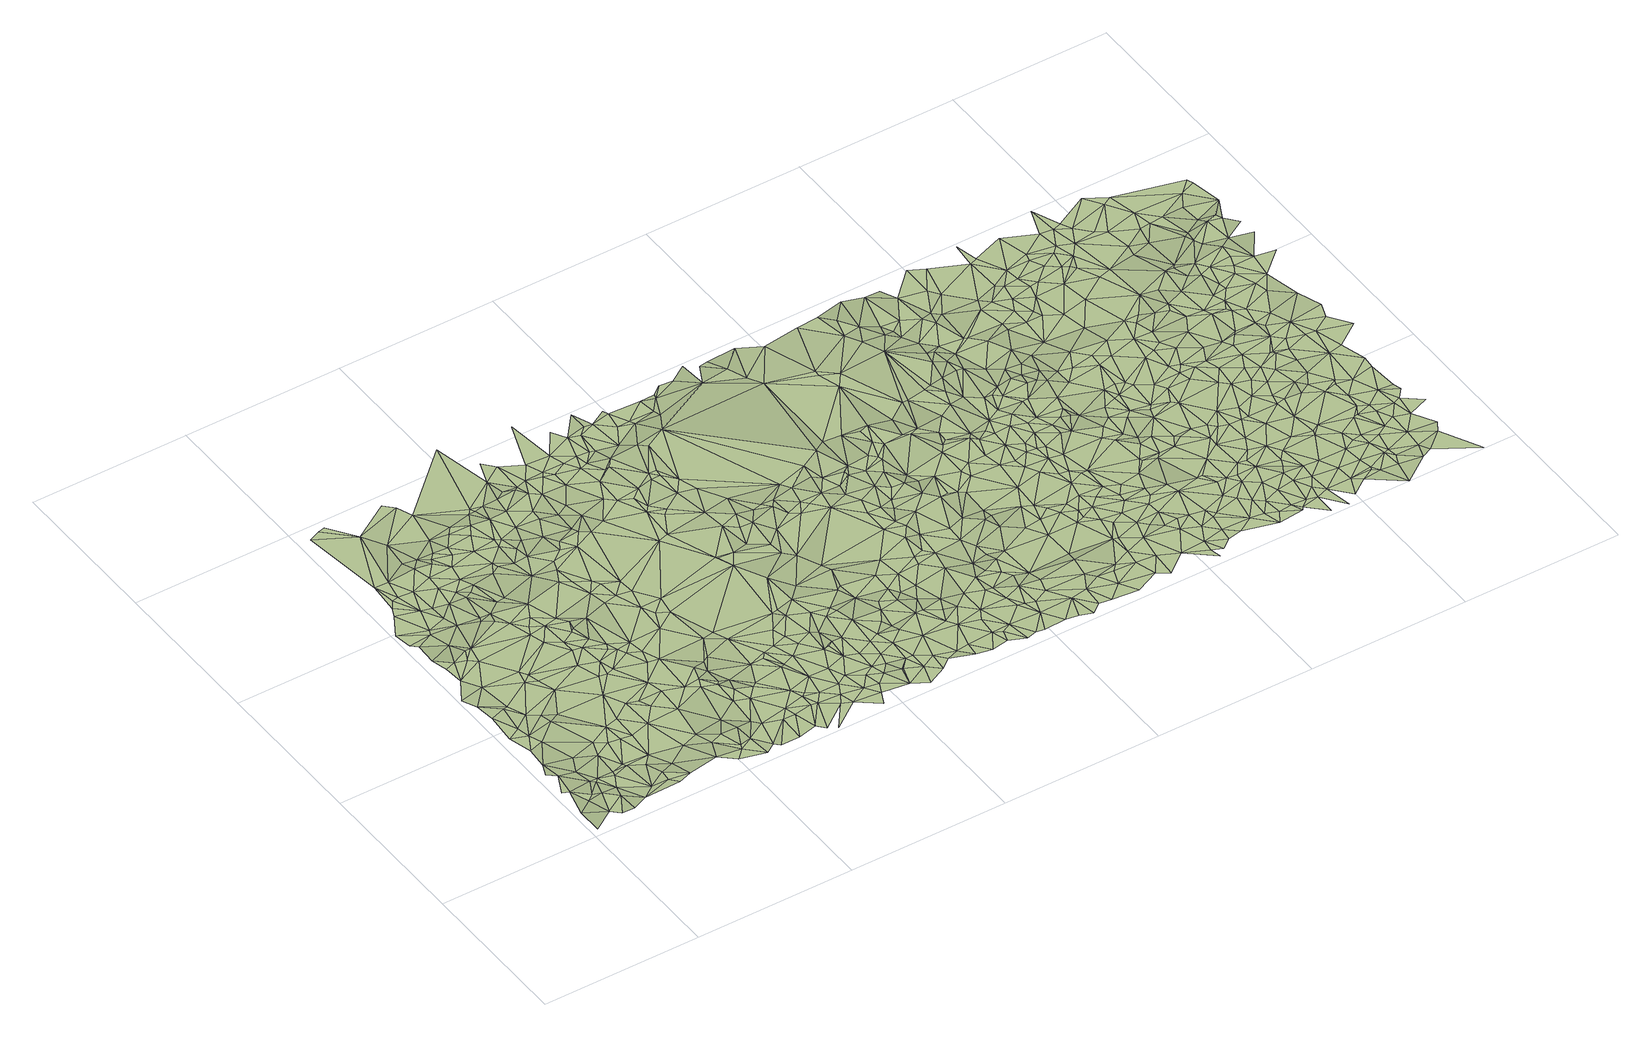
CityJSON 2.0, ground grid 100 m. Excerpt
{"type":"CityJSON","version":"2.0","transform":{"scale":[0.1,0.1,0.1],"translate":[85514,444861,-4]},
"CityObjects":{
"terrain1":{"type":"TINRelief","geometry":[{"type":"CompositeSurface","lod":"2","boundaries":[[[0,1,2]],[[3,2,4]],[[1,4,2]],[[5,6,3]],[[7,3,4]],[[1,8,4]],[[7,4,8]],[[5,9,10]],[[7,11,3]],[[5,3,11]],[[1,12,13]],[[1,13,8]],[[5,14,9]],[[7,8,15]],[[12,16,13]],[[7,15,11]],[[5,11,14]],[[17,9,18]],[[19,8,13]],[[15,8,19]],[[9,14,20]],[[14,11,21]],[[11,15,21]],[[22,23,17]],[[24,13,16]],[[21,15,19]],[[18,9,20]],[[23,25,26]],[[19,13,24]],[[22,17,18]],[[22,25,23]],[[27,21,19]],[[28,14,21]],[[28,20,14]],[[29,26,30]],[[25,30,26]],[[31,21,27]],[[19,24,32]],[[22,33,25]],[[27,19,32]],[[34,35,29]],[[28,21,31]],[[22,18,36]],[[29,30,37]],[[25,33,30]],[[38,18,20]],[[39,35,34]],[[34,29,37]],[[31,27,40]],[[22,41,33]],[[30,33,37]],[[40,27,32]],[[28,38,20]],[[28,31,42]],[[43,32,24]],[[22,36,41]],[[42,31,40]],[[38,36,18]],[[39,44,45]],[[43,24,46]],[[44,47,45]],[[48,40,32]],[[49,28,42]],[[49,38,28]],[[43,50,32]],[[39,34,51]],[[52,37,33]],[[48,32,50]],[[52,34,37]],[[53,41,36]],[[54,42,40]],[[39,55,44]],[[56,57,58]],[[59,47,60]],[[59,56,58]],[[44,60,47]],[[61,49,42]],[[54,40,48]],[[62,36,38]],[[63,33,41]],[[39,51,55]],[[61,42,54]],[[62,38,49]],[[53,36,62]],[[43,64,50]],[[43,46,64]],[[48,50,65]],[[66,67,57]],[[44,55,68]],[[53,63,41]],[[56,66,57]],[[59,60,56]],[[69,51,34]],[[52,33,63]],[[44,68,60]],[[54,48,65]],[[61,62,49]],[[69,34,52]],[[50,64,65]],[[55,51,70]],[[55,70,68]],[[61,54,71]],[[61,71,62]],[[60,68,70]],[[66,72,67]],[[73,67,72]],[[53,62,74]],[[75,69,52]],[[76,56,60]],[[54,65,77]],[[78,62,71]],[[76,66,56]],[[79,52,63]],[[75,52,79]],[[80,73,81]],[[81,73,72]],[[76,60,70]],[[71,54,82]],[[53,74,63]],[[64,83,65]],[[66,84,72]],[[80,81,85]],[[81,72,85]],[[76,84,66]],[[78,74,62]],[[54,77,82]],[[78,71,82]],[[86,70,51]],[[77,65,83]],[[80,85,87]],[[86,51,69]],[[84,88,72]],[[85,72,89]],[[79,63,90]],[[75,79,90]],[[91,76,70]],[[88,89,72]],[[92,69,75]],[[87,85,89]],[[78,82,93]],[[78,93,74]],[[76,94,84]],[[94,88,84]],[[63,74,95]],[[96,91,70]],[[82,77,97]],[[77,83,98]],[[99,80,87]],[[100,80,99]],[[88,101,89]],[[96,70,102]],[[103,94,76]],[[90,63,95]],[[91,103,76]],[[93,82,104]],[[86,102,70]],[[94,101,88]],[[77,98,97]],[[105,87,89]],[[92,86,69]],[[75,90,106]],[[92,75,106]],[[107,83,108]],[[109,93,104]],[[98,83,107]],[[110,100,99]],[[82,97,111]],[[112,89,101]],[[104,82,111]],[[74,113,95]],[[74,93,114]],[[91,115,103]],[[105,116,87]],[[103,117,94]],[[96,115,91]],[[105,89,112]],[[94,118,101]],[[119,97,98]],[[117,118,94]],[[120,87,116]],[[110,99,121]],[[109,114,93]],[[115,117,103]],[[96,102,115]],[[120,99,87]],[[98,107,122]],[[74,114,113]],[[119,98,122]],[[123,107,108]],[[109,104,124]],[[125,90,95]],[[86,126,102]],[[125,95,113]],[[127,101,118]],[[127,112,101]],[[128,118,117]],[[104,111,124]],[[129,97,119]],[[92,130,86]],[[129,111,97]],[[92,106,131]],[[132,106,90]],[[105,133,116]],[[115,134,117]],[[107,135,122]],[[136,105,112]],[[132,90,125]],[[109,124,114]],[[86,130,126]],[[125,113,137]],[[102,126,138]],[[92,131,130]],[[139,119,122]],[[123,135,107]],[[114,137,113]],[[134,128,117]],[[128,140,118]],[[102,141,115]],[[120,116,133]],[[136,133,105]],[[131,106,132]],[[127,118,140]],[[139,122,135]],[[130,138,126]],[[142,112,127]],[[136,112,142]],[[129,119,139]],[[134,140,128]],[[115,141,134]],[[102,138,141]],[[143,135,123]],[[144,133,136]],[[145,124,111]],[[146,130,131]],[[132,125,147]],[[131,132,148]],[[125,137,149]],[[134,150,140]],[[145,114,124]],[[144,136,142]],[[151,137,114]],[[144,152,133]],[[146,131,148]],[[153,138,130]],[[154,111,129]],[[155,120,133]],[[156,139,135]],[[134,141,150]],[[125,149,147]],[[156,129,139]],[[120,157,99]],[[132,147,158]],[[159,135,143]],[[132,158,148]],[[127,140,160]],[[153,141,138]],[[149,137,161]],[[146,162,130]],[[145,111,154]],[[151,161,137]],[[155,133,152]],[[144,142,163]],[[153,130,162]],[[150,160,140]],[[146,148,164]],[[144,163,152]],[[156,135,159]],[[146,164,162]],[[142,127,165]],[[158,147,149]],[[145,166,114]],[[166,151,114]],[[167,129,156]],[[168,143,169]],[[167,154,129]],[[163,170,152]],[[164,148,171]],[[127,160,165]],[[171,148,158]],[[155,152,170]],[[172,99,157]],[[155,173,120]],[[174,158,149]],[[159,143,168]],[[174,149,161]],[[163,142,175]],[[164,171,162]],[[151,176,161]],[[153,162,171]],[[141,177,150]],[[178,145,154]],[[179,168,169]],[[174,161,176]],[[120,173,157]],[[166,176,151]],[[142,165,175]],[[150,177,160]],[[174,171,158]],[[180,156,159]],[[153,181,141]],[[163,175,170]],[[182,166,145]],[[180,167,156]],[[182,145,178]],[[155,170,183]],[[167,184,154]],[[178,154,184]],[[165,160,185]],[[167,186,184]],[[187,153,171]],[[188,159,168]],[[177,185,160]],[[178,184,189]],[[180,186,167]],[[180,159,188]],[[155,183,190]],[[141,181,177]],[[170,175,191]],[[155,190,173]],[[179,192,168]],[[170,191,183]],[[178,189,193]],[[182,178,193]],[[165,185,194]],[[195,176,166]],[[195,174,176]],[[196,171,174]],[[179,197,192]],[[182,198,166]],[[175,165,199]],[[200,189,184]],[[187,181,153]],[[200,184,186]],[[177,194,185]],[[188,168,192]],[[193,189,200]],[[201,186,180]],[[165,194,199]],[[182,193,198]],[[201,200,186]],[[175,202,191]],[[190,183,203]],[[196,187,171]],[[175,199,202]],[[191,203,183]],[[177,204,194]],[[205,196,174]],[[206,198,193]],[[207,166,198]],[[180,188,208]],[[173,190,209]],[[210,200,201]],[[192,197,211]],[[212,177,181]],[[205,174,195]],[[188,192,211]],[[201,180,208]],[[199,194,213]],[[195,166,207]],[[193,200,214]],[[191,202,203]],[[213,194,204]],[[215,181,187]],[[216,217,197]],[[215,212,181]],[[202,199,218]],[[219,204,177]],[[206,193,214]],[[190,203,209]],[[218,199,213]],[[212,219,177]],[[210,201,208]],[[210,214,200]],[[188,211,220]],[[221,187,196]],[[197,217,211]],[[206,207,198]],[[188,220,208]],[[222,215,187]],[[173,209,223]],[[222,212,215]],[[202,224,203]],[[225,213,204]],[[205,221,196]],[[202,218,224]],[[225,218,213]],[[221,226,187]],[[226,222,187]],[[205,195,227]],[[216,228,217]],[[220,211,217]],[[209,203,224]],[[208,220,229]],[[219,230,204]],[[210,208,231]],[[232,227,195]],[[232,195,207]],[[233,218,225]],[[206,214,234]],[[206,234,207]],[[210,231,214]],[[233,224,218]],[[235,225,204]],[[205,236,221]],[[220,217,237]],[[209,224,238]],[[223,209,238]],[[220,237,229]],[[221,239,226]],[[226,239,222]],[[240,219,212]],[[222,240,212]],[[241,242,228]],[[243,173,223]],[[235,204,230]],[[244,205,227]],[[208,229,245]],[[221,236,239]],[[246,238,224]],[[246,223,238]],[[232,207,247]],[[244,236,205]],[[233,225,235]],[[247,207,234]],[[237,217,248]],[[244,227,232]],[[217,228,248]],[[214,231,249]],[[229,237,245]],[[231,208,245]],[[233,250,224]],[[240,230,219]],[[251,214,249]],[[251,234,214]],[[239,240,222]],[[246,224,250]],[[231,252,249]],[[242,248,228]],[[253,235,230]],[[251,249,252]],[[231,245,252]],[[240,253,230]],[[246,254,223]],[[255,233,235]],[[256,237,248]],[[245,237,256]],[[257,246,250]],[[258,250,233]],[[251,259,234]],[[252,245,260]],[[251,252,260]],[[255,258,233]],[[261,248,242]],[[262,235,253]],[[257,254,246]],[[251,260,259]],[[239,263,240]],[[240,264,253]],[[256,248,261]],[[265,245,256]],[[255,235,262]],[[247,234,266]],[[254,243,223]],[[260,245,265]],[[234,259,267]],[[268,257,250]],[[269,270,242]],[[236,271,239]],[[262,253,264]],[[270,261,242]],[[244,271,236]],[[272,250,258]],[[273,254,257]],[[274,256,261]],[[274,265,256]],[[259,260,275]],[[232,247,276]],[[240,263,264]],[[255,277,258]],[[268,273,257]],[[244,232,276]],[[255,262,277]],[[268,250,272]],[[234,267,266]],[[278,260,265]],[[267,259,279]],[[279,259,275]],[[280,254,273]],[[274,261,281]],[[270,282,261]],[[271,263,239]],[[278,275,260]],[[280,273,268]],[[277,283,258]],[[284,265,274]],[[285,262,264]],[[272,258,283]],[[281,261,282]],[[285,277,262]],[[285,264,263]],[[280,268,272]],[[280,286,254]],[[278,265,284]],[[286,287,254]],[[274,281,288]],[[289,279,275]],[[280,272,290]],[[270,291,282]],[[292,283,277]],[[293,267,279]],[[284,274,288]],[[276,247,266]],[[292,277,285]],[[289,275,278]],[[281,282,294]],[[290,272,283]],[[285,263,295]],[[280,290,286]],[[278,284,296]],[[293,266,267]],[[293,279,289]],[[244,297,271]],[[281,294,288]],[[282,291,294]],[[278,296,298]],[[271,295,263]],[[296,284,298]],[[289,278,299]],[[300,290,283]],[[299,278,298]],[[284,288,301]],[[292,302,283]],[[244,276,297]],[[303,286,290]],[[293,304,266]],[[305,288,294]],[[298,284,306]],[[292,285,307]],[[284,301,306]],[[291,308,294]],[[307,285,295]],[[300,283,302]],[[299,298,306]],[[309,290,300]],[[310,301,288]],[[305,294,308]],[[309,303,290]],[[293,289,311]],[[289,299,311]],[[310,288,305]],[[291,312,308]],[[292,307,302]],[[293,313,304]],[[314,266,304]],[[271,315,295]],[[316,306,301]],[[299,306,317]],[[300,302,318]],[[309,300,318]],[[291,319,312]],[[320,319,291]],[[316,301,310]],[[293,311,313]],[[307,295,321]],[[305,308,322]],[[299,317,311]],[[322,308,312]],[[310,305,322]],[[271,297,323]],[[276,266,314]],[[314,304,313]],[[295,315,321]],[[271,323,315]],[[309,324,303]],[[322,312,319]],[[309,318,325]],[[318,302,326]],[[316,327,306]],[[317,306,327]],[[302,307,328]],[[276,329,297]],[[316,310,330]],[[310,322,330]],[[331,319,320]],[[313,311,332]],[[332,311,317]],[[309,325,324]],[[322,319,333]],[[307,321,328]],[[329,334,297]],[[276,334,329]],[[326,302,328]],[[303,324,335]],[[323,336,315]],[[330,322,333]],[[318,326,325]],[[314,313,337]],[[316,330,338]],[[316,338,327]],[[332,317,339]],[[339,317,327]],[[321,315,340]],[[333,319,341]],[[297,342,323]],[[331,341,319]],[[340,315,343]],[[328,321,344]],[[313,332,345]],[[346,343,315]],[[346,315,336]],[[321,340,344]],[[325,347,324]],[[338,348,327]],[[313,345,337]],[[276,314,349]],[[350,338,330]],[[334,342,297]],[[351,336,323]],[[325,326,347]],[[352,330,333]],[[326,328,353]],[[354,341,331]],[[276,349,334]],[[344,340,343]],[[332,339,355]],[[339,327,355]],[[352,333,341]],[[347,326,356]],[[338,357,348]],[[326,353,356]],[[350,357,338]],[[314,337,358]],[[351,323,342]],[[328,359,353]],[[328,344,359]],[[350,330,352]],[[360,327,348]],[[347,361,324]],[[351,346,336]],[[346,362,343]],[[363,341,354]],[[334,364,342]],[[332,355,345]],[[365,344,343]],[[324,361,366]],[[347,356,367]],[[360,355,327]],[[360,348,357]],[[334,368,364]],[[352,341,363]],[[369,356,353]],[[314,358,349]],[[365,343,362]],[[337,345,370]],[[369,353,359]],[[334,349,368]],[[347,367,361]],[[371,367,356]],[[351,362,346]],[[372,359,344]],[[371,356,369]],[[373,363,354]],[[374,357,350]],[[355,375,345]],[[364,376,342]],[[358,337,377]],[[372,344,365]],[[377,337,370]],[[374,350,352]],[[369,359,372]],[[374,360,357]],[[378,355,360]],[[345,375,370]],[[367,379,361]],[[371,379,367]],[[351,342,380]],[[364,381,376]],[[368,381,364]],[[380,342,376]],[[365,362,382]],[[373,383,363]],[[372,365,382]],[[384,352,363]],[[351,385,362]],[[378,360,386]],[[387,371,369]],[[388,355,378]],[[389,375,355]],[[390,361,379]],[[382,362,391]],[[374,386,360]],[[368,349,392]],[[372,382,393]],[[380,376,381]],[[387,379,371]],[[392,349,358]],[[374,352,394]],[[384,363,383]],[[395,383,373]],[[396,369,372]],[[362,385,391]],[[351,380,397]],[[393,382,391]],[[389,370,375]],[[368,392,381]],[[351,397,385]],[[390,398,361]],[[394,352,384]],[[388,378,386]],[[387,369,396]],[[388,389,355]],[[372,393,399]],[[380,381,400]],[[401,390,379]],[[387,401,379]],[[402,374,394]],[[403,386,374]],[[393,391,399]],[[380,400,397]],[[395,404,383]],[[396,372,399]],[[402,403,374]],[[405,377,370]],[[406,388,386]],[[401,398,390]],[[384,383,404]],[[406,386,403]],[[402,394,407]],[[392,408,381]],[[409,392,358]],[[381,408,400]],[[387,410,401]],[[400,411,397]],[[405,370,389]],[[412,394,384]],[[413,358,377]],[[414,404,395]],[[415,403,402]],[[416,388,406]],[[415,402,407]],[[412,407,394]],[[416,389,388]],[[387,396,417]],[[406,403,418]],[[419,391,385]],[[400,408,411]],[[420,384,404]],[[421,399,391]],[[422,408,392]],[[419,385,397]],[[387,417,410]],[[401,410,423]],[[416,406,418]],[[418,403,415]],[[414,424,404]],[[396,399,421]],[[415,407,412]],[[425,412,384]],[[401,423,426]],[[425,384,420]],[[409,422,392]],[[416,405,389]],[[427,411,408]],[[414,428,424]],[[419,397,411]],[[424,429,404]],[[420,404,429]],[[427,408,422]],[[413,409,358]],[[396,421,417]],[[410,430,423]],[[431,377,405]],[[419,421,391]],[[410,417,430]],[[432,415,412]],[[424,428,429]],[[425,420,429]],[[427,419,411]],[[433,416,418]],[[432,412,425]],[[427,422,434]],[[435,418,415]],[[409,434,422]],[[428,436,429]],[[437,405,416]],[[431,413,377]],[[430,438,423]],[[417,439,430]],[[435,415,432]],[[440,427,434]],[[433,437,416]],[[417,421,441]],[[425,429,442]],[[409,443,434]],[[433,418,435]],[[440,419,427]],[[432,425,444]],[[413,443,409]],[[445,429,436]],[[417,441,439]],[[430,439,438]],[[437,446,405]],[[444,425,447]],[[425,442,447]],[[448,445,436]],[[442,429,445]],[[443,449,434]],[[431,405,446]],[[432,444,450]],[[449,440,434]],[[435,432,450]],[[433,451,437]],[[452,421,419]],[[413,449,443]],[[433,435,451]],[[444,447,453]],[[440,452,419]],[[441,454,439]],[[451,455,437]],[[455,446,437]],[[456,447,442]],[[444,453,450]],[[457,445,448]],[[439,454,438]],[[456,442,445]],[[458,413,431]],[[459,440,449]],[[460,449,413]],[[461,456,445]],[[435,450,462]],[[463,453,447]],[[454,464,438]],[[465,441,421]],[[463,447,456]],[[451,435,462]],[[459,452,440]],[[458,466,413]],[[451,467,455]],[[455,467,446]],[[431,446,468]],[[469,450,453]],[[458,431,470]],[[466,460,413]],[[463,456,461]],[[470,431,468]],[[471,421,452]],[[472,462,450]],[[473,459,449]],[[468,446,467]],[[469,472,450]],[[460,474,449]],[[475,464,454]],[[476,453,463]],[[477,445,457]],[[473,449,474]],[[478,458,470]],[[461,445,477]],[[476,469,453]],[[465,454,441]],[[478,466,458]],[[473,452,459]],[[479,467,451]],[[480,463,461]],[[479,451,462]],[[481,477,457]],[[482,462,472]],[[483,475,454]],[[478,470,484]],[[460,485,474]],[[470,468,486]],[[469,482,472]],[[468,467,486]],[[466,487,460]],[[480,461,477]],[[488,473,474]],[[473,471,452]],[[478,487,466]],[[489,476,463]],[[490,463,480]],[[470,486,484]],[[491,462,482]],[[489,469,476]],[[478,484,492]],[[493,479,462]],[[494,477,481]],[[493,462,491]],[[460,487,485]],[[479,495,467]],[[488,474,485]],[[489,463,490]],[[465,483,454]],[[489,482,469]],[[486,467,495]],[[478,492,487]],[[488,496,473]],[[471,497,421]],[[473,496,471]],[[497,465,421]],[[494,498,477]],[[488,485,496]],[[499,491,482]],[[480,477,500]],[[499,493,491]],[[499,482,489]],[[492,501,487]],[[487,502,485]],[[503,492,484]],[[503,484,486]],[[485,502,496]],[[479,504,495]],[[490,480,505]],[[477,498,500]],[[493,506,479]],[[507,501,492]],[[501,508,487]],[[465,509,483]],[[496,510,471]],[[487,508,502]],[[511,486,495]],[[489,490,512]],[[480,500,505]],[[507,492,503]],[[513,493,499]],[[514,500,498]],[[506,504,479]],[[496,502,515]],[[507,508,501]],[[511,495,504]],[[511,503,486]],[[513,506,493]],[[499,489,516]],[[517,502,508]],[[496,518,510]],[[490,505,512]],[[496,515,518]],[[519,515,502]],[[471,510,497]],[[507,520,508]],[[521,507,503]],[[514,522,500]],[[519,502,517]],[[523,524,465]],[[489,512,525]],[[505,500,526]],[[513,499,527]],[[520,517,508]],[[506,528,504]],[[521,520,507]],[[526,500,522]],[[529,511,504]],[[489,525,516]],[[530,523,465]],[[531,503,511]],[[513,532,506]],[[531,521,503]],[[530,465,497]],[[514,533,522]],[[499,516,527]],[[534,504,528]],[[523,535,524]],[[519,536,515]],[[506,532,528]],[[529,504,534]],[[536,518,515]],[[537,511,529]],[[531,511,537]],[[538,519,517]],[[531,520,521]],[[520,538,517]],[[505,526,539]],[[526,522,540]],[[512,505,539]],[[538,536,519]],[[531,537,529]],[[536,541,518]],[[513,542,532]],[[513,527,542]],[[523,543,535]],[[532,542,528]],[[539,526,540]],[[510,518,544]],[[545,518,541]],[[530,543,523]],[[536,545,541]],[[538,545,536]],[[510,544,497]],[[522,533,546]],[[547,527,516]],[[531,548,520]],[[520,549,538]],[[531,529,550]],[[529,534,551]],[[522,552,540]],[[525,512,553]],[[534,528,554]],[[547,542,527]],[[525,555,516]],[[556,530,497]],[[557,545,538]],[[512,539,553]],[[529,551,550]],[[539,540,552]],[[522,546,552]],[[545,544,518]],[[520,548,549]],[[528,542,554]],[[531,550,548]],[[547,516,558]],[[557,538,549]],[[556,543,530]],[[534,554,551]],[[547,559,542]],[[525,553,555]],[[539,552,560]],[[557,561,545]],[[558,516,555]],[[547,562,559]],[[563,550,551]],[[539,560,553]],[[547,558,562]],[[542,559,554]],[[564,556,497]],[[544,565,497]],[[564,497,565]],[[563,548,550]],[[561,544,545]],[[557,549,566]],[[567,552,546]],[[557,566,561]],[[548,568,549]],[[560,552,567]],[[569,567,546]],[[562,570,559]],[[563,551,571]],[[551,554,571]],[[572,553,560]],[[562,558,570]],[[558,555,573]],[[549,574,566]],[[549,568,574]],[[555,553,575]],[[555,576,573]],[[555,575,576]],[[563,577,548]],[[578,572,560]],[[558,573,570]],[[559,579,554]],[[578,560,567]],[[580,553,572]],[[548,577,568]],[[561,566,581]],[[574,568,582]],[[561,581,544]],[[563,571,583]],[[544,584,565]],[[569,585,567]],[[580,575,553]],[[564,565,584]],[[559,570,586]],[[577,582,568]],[[587,573,576]],[[563,583,577]],[[571,554,588]],[[587,576,575]],[[581,584,544]],[[589,570,573]],[[574,590,566]],[[564,591,556]],[[578,567,585]],[[592,580,572]],[[574,582,593]],[[592,572,578]],[[559,586,579]],[[566,594,581]],[[554,579,588]],[[589,573,587]],[[566,590,594]],[[595,575,580]],[[577,593,582]],[[571,588,596]],[[587,575,595]],[[583,571,597]],[[583,598,577]],[[589,586,570]],[[574,593,590]],[[571,596,597]],[[592,595,580]],[[583,597,598]],[[599,589,587]],[[564,584,600]],[[577,598,593]],[[592,578,601]],[[602,578,585]],[[596,588,603]],[[604,601,578]],[[587,595,605]],[[598,606,593]],[[586,607,579]],[[608,588,579]],[[599,587,605]],[[564,600,591]],[[596,603,597]],[[581,609,584]],[[594,590,610]],[[611,589,599]],[[598,597,612]],[[611,586,589]],[[593,610,590]],[[604,578,602]],[[613,614,585]],[[598,612,606]],[[608,579,607]],[[603,588,608]],[[594,609,581]],[[614,615,585]],[[616,607,586]],[[617,595,592]],[[618,592,601]],[[602,585,615]],[[594,610,619]],[[593,606,620]],[[621,597,603]],[[599,605,622]],[[608,607,616]],[[623,616,586]],[[593,620,610]],[[611,599,622]],[[618,601,604]],[[611,623,586]],[[617,605,595]],[[600,584,624]],[[606,612,620]],[[597,625,612]],[[618,617,592]],[[626,603,608]],[[594,619,609]],[[621,603,626]],[[624,584,609]],[[614,627,615]],[[621,625,597]],[[628,604,602]],[[610,629,619]],[[630,608,616]],[[623,631,616]],[[618,604,628]],[[611,631,623]],[[625,620,612]],[[591,600,632]],[[633,626,608]],[[634,611,622]],[[629,635,619]],[[602,615,636]],[[630,616,631]],[[610,620,637]],[[638,622,605]],[[633,608,630]],[[615,627,639]],[[634,631,611]],[[610,637,629]],[[640,621,626]],[[609,619,635]],[[641,605,617]],[[628,602,642]],[[640,625,621]],[[640,626,633]],[[602,636,642]],[[618,628,642]],[[629,643,635]],[[638,634,622]],[[638,605,641]],[[636,615,644]],[[615,639,644]],[[625,645,620]],[[629,637,643]],[[600,646,632]],[[620,647,637]],[[600,624,648]],[[618,649,617]],[[645,650,620]],[[650,647,620]],[[640,651,625]],[[633,630,652]],[[653,631,634]],[[609,635,654]],[[600,648,646]],[[635,643,654]],[[624,609,655]],[[640,633,652]],[[651,645,625]],[[618,642,649]],[[641,617,649]],[[653,634,638]],[[642,636,656]],[[636,644,657]],[[658,630,631]],[[639,659,644]],[[637,660,643]],[[624,655,648]],[[638,641,661]],[[646,662,632]],[[640,663,651]],[[656,636,657]],[[650,664,647]],[[647,665,637]],[[666,652,630]],[[609,654,667]],[[651,668,645]],[[640,652,663]],[[653,638,661]],[[655,609,669]],[[649,642,656]],[[641,649,661]],[[653,670,631]],[[645,671,650]],[[672,654,643]],[[648,662,646]],[[673,664,650]],[[637,665,660]],[[663,668,651]],[[672,643,660]],[[609,667,674]],[[656,657,675]],[[609,674,669]],[[666,630,658]],[[648,655,676]],[[657,644,677]],[[673,650,671]],[[644,659,677]],[[668,671,645]],[[664,678,647]],[[666,663,652]],[[670,679,631]],[[678,665,647]],[[658,631,679]],[[680,667,654]],[[673,678,664]],[[680,654,672]],[[657,677,675]],[[676,655,681]],[[655,669,681]],[[682,668,663]],[[665,672,660]],[[682,663,666]],[[668,683,671]],[[653,661,684]],[[656,675,685]],[[649,656,685]],[[648,676,686]],[[683,673,671]],[[653,687,670]],[[648,686,662]],[[661,649,688]],[[689,667,680]],[[689,674,667]],[[690,672,665]],[[680,672,690]],[[653,684,687]],[[682,691,668]],[[676,681,692]],[[693,677,659]],[[678,694,665]],[[692,681,669]],[[695,678,673]],[[696,682,666]],[[697,675,677]],[[668,698,683]],[[666,658,699]],[[700,673,683]],[[689,680,690]],[[694,690,665]],[[696,666,701]],[[684,661,688]],[[697,685,675]],[[702,669,674]],[[691,698,668]],[[676,692,686]],[[696,691,682]],[[700,695,673]],[[701,666,699]],[[687,703,670]],[[649,685,704]],[[705,694,678]],[[670,706,679]],[[649,704,688]],[[658,679,707]],[[695,705,678]],[[702,692,669]],[[693,708,677]],[[689,709,674]],[[687,684,703]],[[696,701,691]],[[658,707,699]],[[670,703,706]],[[710,677,708]],[[697,677,710]],[[689,690,711]],[[712,700,683]],[[691,701,698]],[[706,713,679]],[[707,679,713]],[[698,714,683]],[[702,674,709]],[[700,715,695]],[[694,716,690]],[[715,705,695]],[[693,717,708]],[[701,699,718]],[[712,683,714]],[[704,719,688]],[[692,720,686]],[[699,707,718]],[[697,721,685]],[[689,711,709]],[[722,704,685]],[[684,723,703]],[[712,715,700]],[[724,711,690]],[[710,708,725]],[[684,688,726]],[[706,703,727]],[[702,720,692]],[[725,708,717]],[[705,728,694]],[[722,719,704]],[[706,727,713]],[[726,688,719]],[[697,710,721]],[[715,729,705]],[[724,690,716]],[[722,685,721]],[[701,718,730]],[[720,731,686]],[[707,713,732]],[[693,733,717]],[[718,707,732]],[[723,727,703]],[[712,734,715]],[[684,726,723]],[[701,735,698]],[[726,719,722]],[[694,728,716]],[[698,736,714]],[[702,709,737]],[[712,714,734]],[[715,734,729]],[[725,717,738]],[[702,737,720]],[[729,728,705]],[[710,725,739]],[[740,709,711]],[[701,730,735]],[[721,710,739]],[[717,733,738]],[[722,721,741]],[[742,713,727]],[[740,737,709]],[[730,718,743]],[[723,744,727]],[[718,732,743]],[[742,732,713]],[[714,745,734]],[[698,735,736]],[[725,738,746]],[[714,736,745]],[[729,734,747]],[[725,746,739]],[[726,722,748]],[[722,741,748]],[[749,738,733]],[[723,750,744]],[[729,747,728]],[[724,751,711]],[[742,727,744]],[[752,720,737]],[[730,743,753]],[[745,747,734]],[[743,732,742]],[[724,716,754]],[[741,721,755]],[[756,723,726]],[[749,757,738]],[[740,711,751]],[[730,753,735]],[[746,738,757]],[[758,737,740]],[[721,739,755]],[[756,750,723]],[[716,728,759]],[[745,736,760]],[[726,748,761]],[[750,762,744]],[[741,755,748]],[[763,753,743]],[[758,752,737]],[[742,744,762]],[[764,743,742]],[[752,765,720]],[[749,766,757]],[[763,735,753]],[[767,739,746]],[[768,766,749]],[[756,726,761]],[[747,769,728]],[[724,754,751]],[[746,757,770]],[[763,743,771]],[[754,716,759]],[[771,743,764]],[[745,772,747]],[[756,762,750]],[[736,735,773]],[[748,755,774]],[[755,739,767]],[[763,775,735]],[[769,759,728]],[[736,773,760]],[[745,760,772]],[[758,740,776]],[[767,746,770]],[[761,748,777]],[[757,766,778]],[[748,774,777]],[[740,751,776]],[[770,757,778]],[[764,742,779]],[[747,772,769]],[[780,775,763]],[[742,762,781]],[[782,763,771]],[[775,773,735]],[[758,783,752]],[[756,784,762]],[[771,764,779]],[[755,767,785]],[[756,761,786]],[[752,783,765]],[[782,780,763]],[[755,787,774]],[[766,788,778]],[[754,759,789]],[[790,788,766]],[[779,742,781]],[[769,789,759]],[[755,785,791]],[[761,777,792]],[[770,778,793]],[[794,772,760]],[[780,773,775]],[[756,786,784]],[[781,762,784]],[[794,760,773]],[[777,774,787]],[[754,795,751]],[[767,770,796]],[[793,778,788]],[[776,751,797]],[[782,771,798]],[[755,791,787]],[[761,799,786]],[[767,796,785]],[[761,792,799]],[[796,770,793]],[[754,789,795]],[[771,779,800]],[[751,795,797]],[[791,785,796]],[[792,777,787]],[[798,771,800]],[[780,801,773]],[[758,776,802]],[[769,803,789]],[[786,804,784]],[[758,802,783]],[[779,781,800]],[[781,784,804]],[[805,769,772]],[[794,773,801]],[[776,797,806]],[[791,796,807]],[[782,808,780]],[[791,807,787]],[[793,788,809]],[[810,795,789]],[[788,811,812]],[[799,804,786]],[[794,813,772]],[[797,795,814]],[[796,793,815]],[[799,792,816]],[[782,798,808]],[[810,789,803]],[[780,808,801]],[[769,817,803]],[[810,814,795]],[[807,796,815]],[[788,812,809]],[[792,787,818]],[[799,816,804]],[[794,801,813]],[[793,809,815]],[[797,814,819]],[[776,806,802]],[[800,781,820]],[[807,821,787]],[[805,817,769]],[[797,819,806]],[[813,805,772]],[[798,800,822]],[[792,818,816]],[[823,812,811]],[[781,804,824]],[[825,814,810]],[[825,810,803]],[[816,826,804]],[[818,787,821]],[[798,827,808]],[[798,822,827]],[[822,800,820]],[[807,815,828]],[[816,818,829]],[[816,829,826]],[[825,803,817]],[[781,824,820]],[[819,814,830]],[[801,831,813]],[[807,828,821]],[[801,808,831]],[[823,832,812]],[[833,809,812]],[[825,830,814]],[[834,806,819]],[[835,815,809]],[[834,802,806]],[[804,826,836]],[[832,837,812]],[[838,819,830]],[[839,840,802]],[[833,812,837]],[[827,841,808]],[[829,842,826]],[[834,819,838]],[[834,839,802]],[[822,843,827]],[[824,804,836]],[[813,844,805]],[[818,821,845]],[[823,846,832]],[[829,818,847]],[[828,815,835]],[[822,820,848]],[[835,809,833]],[[805,849,817]],[[831,808,841]],[[825,850,830]],[[828,851,821]],[[825,817,852]],[[853,846,823]],[[822,848,843]],[[848,820,824]],[[813,831,844]],[[846,837,832]],[[838,830,850]],[[845,821,851]],[[826,842,836]],[[829,847,842]],[[827,843,854]],[[827,854,841]],[[818,845,847]],[[831,841,855]],[[805,844,849]],[[825,852,850]],[[834,838,856]],[[817,849,852]],[[857,851,828]],[[834,858,839]],[[843,848,859]],[[833,837,860]],[[860,837,846]],[[848,824,861]],[[862,828,835]],[[854,855,841]],[[824,836,861]],[[845,851,857]],[[838,850,863]],[[831,855,864]],[[853,865,846]],[[866,835,833]],[[831,867,844]],[[862,857,828]],[[831,864,867]],[[836,842,868]],[[847,869,842]],[[848,861,859]],[[862,835,870]],[[865,860,846]],[[843,871,854]],[[872,847,845]],[[856,838,863]],[[866,870,835]],[[843,859,871]],[[866,833,860]],[[834,856,873]],[[872,869,847]],[[834,873,858]],[[874,842,869]],[[861,836,875]],[[876,850,852]],[[844,867,877]],[[874,868,842]],[[854,878,855]],[[875,836,868]],[[879,862,870]],[[864,855,878]],[[876,863,850]],[[865,880,860]],[[853,881,865]],[[879,870,866]],[[872,845,882]],[[864,883,867]],[[884,857,862]],[[885,866,860]],[[886,845,857]],[[844,887,849]],[[885,860,880]],[[852,849,888]],[[859,861,889]],[[854,871,878]],[[867,883,877]],[[865,881,880]],[[872,890,869]],[[884,862,879]],[[844,877,887]],[[891,879,866]],[[891,866,885]],[[876,852,892]],[[856,863,893]],[[889,861,875]],[[894,871,859]],[[856,893,873]],[[890,874,869]],[[895,868,874]],[[895,875,868]],[[852,896,892]],[[886,882,845]],[[864,897,883]],[[893,863,876]],[[864,878,898]],[[885,880,899]],[[872,882,890]],[[852,888,896]],[[888,849,887]],[[884,900,857]],[[901,859,889]],[[858,873,902]],[[894,878,871]],[[901,894,859]],[[883,887,877]],[[891,903,879]],[[864,898,897]],[[889,875,895]],[[880,881,899]],[[884,879,903]],[[895,874,904]],[[886,857,900]],[[891,885,905]],[[893,906,873]],[[890,904,874]],[[876,892,907]],[[893,876,907]],[[907,892,896]],[[908,890,882]],[[885,899,905]],[[873,906,902]],[[883,897,909]],[[910,884,903]],[[883,909,887]],[[886,908,882]],[[910,900,884]],[[881,911,899]],[[891,905,903]],[[888,912,896]],[[889,895,913]],[[894,914,878]],[[893,907,906]],[[898,909,897]],[[901,915,894]],[[888,887,912]],[[907,896,912]],[[916,895,904]],[[914,898,878]],[[917,904,890]],[[910,903,918]],[[908,917,890]],[[910,919,900]],[[909,920,887]],[[915,921,894]],[[916,913,895]],[[886,900,922]],[[906,907,923]],[[903,905,924]],[[925,909,898]],[[910,918,919]],[[926,901,889]],[[886,927,908]],[[918,903,924]],[[921,914,894]],[[906,928,902]],[[923,907,912]],[[929,899,911]],[[922,900,919]],[[930,904,917]],[[931,886,922]],[[905,899,929]],[[916,904,930]],[[927,917,908]],[[926,889,913]],[[925,898,914]],[[906,923,928]],[[926,915,901]],[[931,927,886]],[[932,913,916]],[[933,920,909]],[[912,887,934]],[[925,933,909]],[[902,928,935]],[[934,887,920]],[[936,924,905]],[[918,937,919]],[[918,924,937]],[[938,921,915]],[[926,913,932]],[[932,916,939]],[[922,919,940]],[[931,922,941]],[[939,916,930]],[[921,942,914]],[[923,943,928]],[[944,929,911]],[[925,914,945]],[[946,905,929]],[[931,941,927]],[[923,912,947]],[[936,905,946]],[[928,948,935]],[[926,938,915]],[[936,937,924]],[[933,934,920]],[[928,943,948]],[[922,940,941]],[[949,932,939]],[[937,940,919]],[[930,917,950]],[[938,942,921]],[[925,951,933]],[[927,950,917]],[[926,932,949]],[[942,945,914]],[[912,934,952]],[[923,953,943]],[[954,925,945]],[[912,952,947]],[[939,930,950]],[[954,951,925]],[[955,937,936]],[[927,941,950]],[[956,938,926]],[[954,945,942]],[[923,957,953]],[[955,940,937]],[[933,958,934]],[[923,947,957]],[[938,959,942]],[[960,933,951]],[[954,942,959]],[[949,939,961]],[[962,955,936]],[[960,958,933]],[[926,949,963]],[[964,941,940]],[[955,965,940]],[[952,934,966]],[[956,926,963]],[[939,950,961]],[[956,967,938]],[[958,968,934]],[[948,943,969]],[[938,967,959]],[[954,970,951]],[[966,934,968]],[[965,971,940]],[[972,950,941]],[[964,940,971]],[[973,960,951]],[[952,974,947]],[[970,973,951]],[[963,949,961]],[[953,975,943]],[[956,963,967]],[[952,966,974]],[[964,972,941]],[[958,976,968]],[[976,966,968]],[[960,976,958]],[[954,959,977]],[[961,950,978]],[[979,957,947]],[[953,957,975]],[[954,977,970]],[[978,950,980]],[[972,980,950]],[[967,981,959]],[[963,961,978]],[[973,982,960]],[[979,947,974]],[[975,969,943]],[[982,976,960]],[[970,983,973]],[[959,981,977]],[[973,983,982]],[[984,966,976]],[[985,974,966]],[[986,967,963]],[[987,957,979]],[[988,963,978]],[[977,983,970]],[[987,975,957]],[[989,979,974]],[[990,978,980]],[[986,981,967]],[[982,983,991]],[[982,992,976]],[[985,966,984]],[[989,974,985]],[[975,993,969]],[[987,979,989]],[[994,963,988]],[[984,976,995]],[[982,991,996]],[[990,988,978]],[[997,983,977]],[[997,977,981]],[[994,986,963]],[[976,992,995]],[[987,993,975]],[[997,991,983]],[[982,996,992]],[[997,981,986]],[[987,989,998]],[[989,985,999]],[[985,984,999]],[[998,989,999]],[[1000,996,991]],[[997,1000,991]],[[1000,992,996]],[[1001,984,995]],[[995,992,1002]],[[999,984,1001]],[[1003,993,987]],[[998,999,1004]],[[1000,1002,992]],[[1001,995,1002]],[[1003,987,998]],[[997,1005,1000]],[[999,1001,1004]],[[998,1004,1006]],[[1000,1007,1002]],[[1003,998,1006]],[[1008,1001,1002]],[[1009,1004,1001]],[[1003,1010,993]],[[1008,1009,1001]],[[1008,1002,1011]],[[1012,1006,1004]],[[1012,1004,1009]],[[1003,1006,1012]],[[1008,1012,1009]],[[1013,1003,1012]],[[1013,1010,1003]]]}]}
},
"vertices":[
[25,20,42],[167,120,27],[25,180,41],[77,370,29],[121,250,29],[102,520,23],[38,390,28],[166,290,27],[219,270,24],[83,640,24],[49,560,27],[220,390,20],[219,70,25],[295,200,21],[205,500,18],[249,370,19],[301,70,21],[98,780,18],[190,810,18],[315,270,18],[257,610,14],[269,390,18],[157,890,17],[59,930,16],[402,120,13],[139,970,19],[74,1120,18],[364,360,16],[372,540,27],[57,1240,23],[157,1140,32],[371,390,18],[477,170,19],[232,1030,31],[157,1350,33],[15,1330,22],[314,910,31],[184,1140,32],[408,640,31],[95,1460,33],[456,380,28],[297,980,32],[441,400,28],[579,160,27],[146,1600,35],[83,1580,34],[624,110,27],[55,1680,35],[547,330,29],[473,590,31],[587,230,28],[265,1540,33],[379,1260,28],[383,950,22],[602,390,29],[218,1580,34],[170,1870,32],[6,1960,36],[22,1850,38],[64,1820,33],[218,1760,13],[548,580,30],[539,710,30],[480,1120,28],[708,140,28],[675,270,19],[182,1900,35],[88,2100,37],[251,1650,34],[401,1350,28],[288,1650,34],[617,570,29],[232,2060,36],[117,2160,38],[672,940,28],[429,1300,28],[344,1870,16],[803,350,27],[626,730,29],[447,1230,28],[130,2350,41],[150,2210,39],[747,610,27],[898,170,29],[306,1940,33],[191,2220,39],[621,1570,30],[218,2350,38],[296,2040,37],[286,2210,38],[694,1220,29],[466,1820,22],[649,1480,28],[737,810,30],[393,2020,38],[742,1080,28],[523,1770,28],[913,390,26],[949,290,21],[307,2760,27],[71,2890,27],[417,2160,36],[583,1710,29],[480,1850,18],[838,720,28],[399,2370,35],[741,1340,27],[1052,150,27],[991,90,29],[809,790,28],[144,2920,27],[948,620,27],[424,2260,37],[789,1070,29],[932,890,29],[541,1840,23],[375,2450,25],[504,2020,31],[476,2080,37],[1029,320,23],[397,2630,16],[186,2930,27],[1065,180,27],[1155,50,25],[954,790,29],[813,1180,27],[653,1630,30],[555,2160,36],[549,2040,30],[1101,430,11],[728,1590,29],[739,1420,27],[800,1330,28],[456,2430,26],[630,1910,18],[1140,200,25],[499,2350,37],[838,1090,28],[700,1690,29],[1129,310,30],[590,2080,35],[752,1790,29],[579,2270,33],[1216,90,28],[518,2380,36],[1081,750,25],[826,1470,26],[905,1240,26],[868,1370,26],[950,1210,26],[679,1910,21],[1025,1030,26],[555,2420,35],[816,1610,26],[1152,700,26],[604,2530,25],[1224,320,20],[603,2850,27],[925,1280,26],[1263,270,23],[737,2110,26],[973,1160,26],[862,1550,25],[633,2350,36],[847,1490,25],[775,2170,35],[1096,1020,25],[1237,510,23],[1376,230,25],[1251,60,24],[646,2410,36],[961,1530,17],[548,2910,27],[645,2750,27],[1038,1220,27],[749,2310,34],[1051,1120,27],[913,1990,11],[1179,760,27],[1371,60,24],[1327,480,21],[994,1850,27],[1212,860,25],[713,2500,35],[1242,670,24],[792,2140,28],[1295,590,23],[1088,1680,25],[1435,300,25],[1258,690,25],[752,2550,33],[809,2430,35],[1453,230,25],[1262,800,17],[885,2120,21],[1240,1230,23],[1106,1570,25],[1490,90,24],[1293,880,11],[885,2270,34],[1325,680,10],[1395,550,21],[894,2330,32],[852,2500,35],[968,2120,28],[1248,1430,25],[1329,900,12],[1390,1030,23],[1542,410,23],[903,2590,25],[1421,570,22],[1568,250,24],[1043,1940,25],[954,2200,31],[1485,710,23],[1056,1810,26],[1536,40,23],[1609,240,23],[927,2310,33],[1068,2010,26],[1568,330,24],[1193,1590,24],[1147,1760,28],[930,2620,25],[967,2480,35],[1016,2250,28],[1176,1710,27],[1291,1350,25],[1710,170,23],[1593,350,24],[1149,2070,26],[1610,600,22],[1360,1310,27],[1047,2350,34],[1495,950,26],[1139,2220,17],[1284,1570,27],[1663,310,24],[946,2590,26],[1276,1670,27],[1241,2040,27],[1591,10,23],[1771,140,24],[1054,3130,26],[1380,1430,28],[1689,450,24],[1000,2600,27],[1458,1040,26],[1748,230,24],[1566,710,24],[1079,2490,33],[1600,750,23],[1637,610,20],[1185,2130,26],[1131,2750,27],[1196,2340,31],[1790,310,24],[1096,2600,33],[1199,2410,32],[1670,770,23],[1712,640,22],[1886,210,21],[1301,2180,24],[1372,2100,27],[1316,2140,26],[1815,450,23],[1813,990,28],[1742,880,24],[1218,2610,34],[1903,40,24],[1941,120,25],[1638,1830,28],[1262,2550,30],[1153,2640,28],[1858,350,24],[1794,710,24],[1858,1440,28],[1304,2320,22],[1883,590,24],[1767,800,23],[1240,2620,34],[1954,290,24],[1975,190,24],[1322,2500,30],[1941,490,22],[1413,2250,16],[1247,2830,27],[1185,2900,27],[2020,330,24],[1894,750,24],[1305,2640,34],[2115,100,23],[1381,2360,25],[1866,940,24],[2044,250,24],[1474,2140,27],[1919,600,24],[1816,1550,25],[1954,620,24],[1943,730,18],[1405,2620,31],[2024,460,22],[1468,2490,34],[1382,2750,32],[1850,1000,28],[2098,310,22],[2018,620,24],[1580,2290,25],[2141,220,27],[1425,2650,32],[2118,390,23],[1992,890,22],[2151,220,27],[1967,1030,26],[1953,1250,28],[1715,2070,24],[2130,510,22],[2045,810,23],[1470,2600,32],[2251,170,26],[2211,40,24],[1635,2240,24],[2209,280,26],[1701,1850,28],[1531,2740,34],[1561,2650,31],[1612,2560,33],[2146,710,24],[1643,2420,28],[1825,1540,24],[2224,430,23],[2331,100,25],[2100,860,23],[2253,280,27],[1919,1530,25],[1498,3060,28],[1785,2000,25],[2052,1120,18],[2197,540,22],[2119,820,23],[1719,2200,26],[2345,220,26],[1995,1750,20],[1749,2110,25],[1786,2260,24],[2220,960,22],[1819,2030,25],[1649,2660,30],[2268,610,24],[2139,1390,17],[2314,500,24],[1972,1890,28],[2393,390,23],[1719,2480,28],[2400,150,26],[2267,860,16],[1665,2580,32],[2298,550,21],[2191,1320,25],[1746,2480,37],[2319,690,25],[1696,2810,33],[1927,2090,45],[2473,180,23],[2022,1560,17],[1873,2260,45],[1640,2900,35],[1728,2650,31],[2130,1480,17],[1791,2540,36],[2276,1110,35],[1761,2640,31],[1888,2310,45],[2544,100,25],[2467,570,19],[2249,980,21],[2062,1680,29],[2252,1170,33],[2348,760,24],[1767,2790,31],[2095,1770,43],[2134,1660,45],[1931,2260,45],[2557,190,24],[2601,360,25],[2036,2060,46],[2441,710,23],[1893,2610,28],[2452,820,19],[2457,950,19],[1819,2840,31],[1999,2180,46],[2223,1560,22],[1938,2310,45],[2563,420,25],[2641,80,25],[1962,2530,55],[2134,1910,37],[1811,2950,41],[2010,2490,53],[2197,1750,39],[1870,2830,30],[2514,570,20],[2539,670,12],[2718,200,25],[2547,1040,21],[2492,760,17],[2604,510,22],[2295,1710,47],[2404,1600,21],[1972,2740,29],[2251,1760,46],[2676,480,29],[2567,1550,22],[2750,100,26],[2639,590,23],[2568,890,19],[2069,2710,30],[2593,760,21],[2430,1840,43],[2728,320,28],[2144,2560,58],[2352,1640,23],[1993,2860,27],[2771,170,27],[2767,390,29],[1977,2890,30],[2325,1750,50],[2849,50,29],[2830,200,29],[2050,2740,30],[2705,1240,23],[2768,550,29],[2703,900,21],[2454,1680,22],[2802,790,22],[2917,70,28],[2717,960,20],[2195,2850,27],[2209,2740,26],[2468,1780,44],[2217,2690,34],[2956,310,29],[2490,1640,22],[2879,510,29],[3024,190,29],[2767,1120,21],[2938,390,29],[2969,60,28],[2594,1680,21],[2898,630,24],[2827,920,23],[2620,1890,49],[2923,500,28],[2276,2820,30],[2784,980,21],[2996,300,29],[3108,70,24],[2707,1400,22],[2614,1810,30],[2690,1590,29],[3056,280,28],[2959,750,10],[3051,440,27],[2286,2850,28],[2549,2770,44],[2740,1510,23],[2848,1100,17],[2825,1200,22],[3039,590,23],[2794,1260,23],[2748,1960,48],[2975,650,24],[2665,1780,21],[2708,1670,21],[2349,2900,28],[3077,530,23],[3236,200,23],[2795,1400,22],[3006,940,19],[3152,330,25],[3188,60,22],[3078,700,21],[2436,2890,29],[2850,1360,16],[2783,1700,43],[2933,1270,20],[2855,1550,39],[2776,1730,46],[3162,500,22],[3179,420,25],[3060,770,10],[2876,1420,23],[3049,850,19],[3266,30,23],[3011,1050,19],[2820,1760,46],[2833,2600,29],[3333,80,23],[3151,730,19],[3344,220,22],[2916,1480,49],[2877,1670,48],[3032,1350,48],[3099,1060,43],[3405,330,20],[3200,990,35],[2994,1470,49],[2954,1610,46],[2546,2960,28],[2830,2020,26],[3110,1290,25],[3413,440,43],[3234,900,35],[3411,70,23],[2958,1770,48],[3418,700,27],[3003,1700,50],[2942,2010,28],[2997,1730,49],[3058,1540,24],[3084,1470,23],[3512,160,23],[2721,2790,50],[2622,2910,27],[3426,510,26],[3451,270,24],[3349,820,26],[3240,1070,24],[3210,1270,27],[2782,2690,28],[3175,1450,25],[3254,1010,22],[3576,50,24],[3243,1240,27],[2672,2910,35],[3040,1850,48],[3158,1290,26],[3084,1800,49],[3589,300,23],[3550,260,23],[3033,1960,49],[3427,980,26],[2858,2920,35],[3157,2350,29],[3093,1980,49],[3728,120,24],[3454,830,27],[3322,1590,24],[3248,1790,49],[3317,1400,27],[3340,1340,28],[3689,250,23],[3693,480,27],[3501,1120,27],[3608,700,27],[2993,2830,49],[3206,1810,49],[3577,820,28],[3489,950,26],[3701,350,25],[3241,1960,29],[3536,890,27],[3390,1440,26],[3122,2530,27],[3116,2490,28],[3304,1810,49],[3810,240,23],[3359,1640,25],[3800,70,24],[3643,860,27],[3524,1330,27],[3721,470,27],[3666,780,27],[3400,1740,24],[3724,650,27],[3659,720,27],[3514,1610,24],[3836,400,25],[3669,1160,26],[3768,590,28],[3369,2050,29],[3394,1670,22],[3502,1440,26],[3225,2440,28],[3939,180,23],[3761,990,26],[3744,760,27],[3625,1240,27],[3738,880,27],[3484,1840,29],[3225,2860,49],[3874,520,28],[3538,1640,21],[3403,2050,29],[3849,630,27],[3610,1310,26],[3639,1450,26],[3549,1570,25],[3809,820,27],[3403,2670,44],[3925,470,26],[4041,350,23],[3701,1340,26],[3989,420,22],[3920,710,28],[3616,1610,25],[3748,1090,26],[3772,1230,26],[3511,2440,48],[3574,1890,33],[3886,870,27],[3644,1560,27],[4100,40,25],[4082,110,26],[4094,190,24],[3806,1080,26],[4013,610,27],[4021,530,26],[3528,2070,28],[3680,1670,24],[3735,1400,26],[3925,760,27],[3852,1030,26],[3453,2570,48],[3748,1570,24],[3765,1330,26],[4147,80,26],[4080,430,22],[3601,1980,49],[3857,1210,26],[3892,1030,26],[3366,2870,50],[3817,1320,26],[3979,830,26],[3570,2080,33],[4153,300,23],[3672,1910,23],[4066,730,29],[4214,130,26],[3829,1450,23],[4062,670,28],[4146,420,23],[3648,2080,48],[4230,220,24],[3816,1650,21],[3441,2800,42],[3762,1840,24],[3516,2690,39],[4207,610,27],[3770,1720,22],[3844,1540,23],[3946,1370,22],[4107,850,28],[3685,2230,37],[3596,2560,38],[4241,400,22],[4247,330,24],[4107,1210,26],[4305,150,25],[3754,2100,39],[4171,670,48],[3555,2930,26],[3945,1450,22],[3814,1840,21],[3793,2090,40],[4001,1350,26],[3700,2310,36],[3909,1550,21],[3663,2500,31],[4178,950,29],[3919,1700,26],[3755,2190,39],[3857,1800,23],[3716,2410,26],[4281,350,23],[3619,2640,25],[4405,210,26],[3873,1880,21],[4157,1150,28],[3744,2300,32],[3657,2570,26],[4018,1480,25],[3951,1700,26],[4266,900,27],[4389,450,23],[3684,2890,26],[4185,930,29],[4355,650,23],[3793,2330,25],[3834,2230,26],[4067,1530,24],[3736,2630,25],[4521,90,25],[3900,2030,27],[3968,1890,28],[4067,1450,32],[4441,390,23],[4092,1620,27],[4163,1280,29],[4024,1810,27],[4116,1440,15],[3847,2570,25],[4296,930,29],[4426,560,23],[3989,1980,20],[4251,1050,29],[4222,1170,27],[4493,200,26],[3891,2500,24],[4502,330,24],[3943,2310,27],[4077,1800,30],[4274,1110,20],[4121,1760,35],[4036,1890,22],[4040,2220,27],[4571,170,25],[4230,1330,26],[4388,650,24],[3834,2790,19],[4539,490,22],[4484,560,23],[4394,930,28],[3962,2300,27],[4556,280,26],[4484,750,25],[4337,1070,27],[4104,2090,25],[4084,1960,27],[4262,1410,25],[3784,2890,20],[4314,1270,28],[4683,110,24],[4134,1860,27],[4336,1530,29],[4213,1690,28],[3916,2590,18],[4654,180,24],[4626,420,24],[3959,2550,16],[4550,550,23],[4432,1190,29],[4358,1310,28],[4435,1000,30],[4211,1800,27],[4662,320,26],[4176,2000,13],[4603,630,23],[4698,130,25],[4465,980,28],[4154,2460,22],[3999,2750,24],[4345,1440,28],[4188,2300,19],[4672,550,23],[4594,880,27],[4746,170,25],[4044,2680,25],[4189,2250,15],[4297,1780,26],[4593,820,27],[4549,1000,29],[4382,1450,28],[4457,1260,26],[3998,2950,26],[4809,150,26],[4764,420,26],[4809,20,25],[4290,2050,16],[4774,340,26],[4480,1290,25],[4360,1900,24],[4435,1720,24],[4658,620,23],[4413,1540,26],[4182,2530,25],[4708,690,23],[4828,240,24],[4581,1250,25],[4468,1520,25],[4615,1220,26],[4493,1480,25],[4094,2900,26],[4642,980,25],[4792,470,23],[4685,940,25],[4814,660,23],[4887,180,25],[4302,2240,19],[4921,10,25],[4818,520,23],[4756,780,24],[4876,310,26],[4443,1810,23],[4298,2350,23],[4886,410,26],[4240,2480,22],[4590,1420,25],[4746,920,24],[4632,1350,25],[4531,1750,22],[4317,2800,27],[4409,2240,18],[4749,1050,25],[4540,2030,14],[4326,2580,25],[4868,580,23],[4676,1630,23],[5034,290,25],[4384,2290,22],[4991,60,25],[5044,180,25],[4582,1870,22],[4346,2440,22],[4982,400,26],[4822,920,22],[4508,2180,18],[4915,820,22],[4367,2550,23],[4775,1350,26],[4965,650,22],[4757,1420,26],[5100,140,25],[4888,1240,27],[4459,2380,24],[4866,1010,23],[4738,1500,26],[5083,590,23],[4869,920,22],[4483,2470,22],[4709,1800,22],[5177,180,25],[5169,280,25],[4450,2650,26],[5158,400,25],[4940,1190,25],[5186,200,25],[4462,2560,23],[4365,2820,27],[4332,2960,26],[4746,1660,22],[4977,1050,23],[4799,1480,24],[4749,1950,21],[5075,780,23],[5216,150,24],[5057,920,22],[4855,1420,24],[4676,2220,18],[4542,2480,22],[5093,620,24],[4649,2390,20],[5303,0,11],[4859,1610,20],[4810,1700,20],[4597,2650,24],[5141,650,24],[4562,2890,27],[4933,1430,22],[5315,260,24],[4958,1340,24],[5212,520,26],[4641,2570,23],[4825,1790,21],[5325,140,24],[5291,370,25],[4795,1900,22],[5049,1160,23],[5073,990,22],[5229,440,26],[4983,1530,21],[5111,930,23],[4611,2700,25],[5113,1100,23],[5071,1260,26],[4714,2510,22],[4840,1950,22],[4977,1670,36],[5290,450,25],[5357,210,23],[5476,120,19],[5213,920,23],[4913,1900,36],[5337,590,26],[5348,270,24],[5332,860,23],[4935,2080,27],[4842,2330,20],[5122,1360,26],[5238,1020,18],[5373,400,25],[4755,2490,23],[4743,2630,23],[5088,1500,33],[5152,1220,23],[4781,2460,21],[4992,1870,37],[5039,1780,36],[5503,210,24],[5402,660,26],[5126,1450,24],[4765,2800,26],[5437,440,25],[5204,1160,24],[5512,330,24],[4784,2670,24],[4817,2550,24],[5284,960,22],[5014,1920,37],[5367,600,26],[5542,150,19],[4922,2350,20],[5257,1290,25],[5167,1720,39],[5173,1510,38],[5281,1270,25],[5339,1050,18],[5470,570,25],[5465,630,26],[5045,2060,25],[5191,1530,38],[5413,760,24],[4881,2630,25],[5516,480,25],[5147,1770,37],[5334,1400,26],[5426,910,23],[4848,2790,26],[5656,250,20],[5347,1160,23],[5410,880,23],[5275,1290,26],[5132,1970,35],[5149,2150,44],[4829,2980,27],[5615,450,24],[5586,570,25],[5323,1530,36],[5359,1260,24],[5574,710,25],[5509,860,23],[5270,1680,40],[4938,2740,25],[5796,10,10],[5251,1710,39],[5694,310,24],[5109,2450,25],[4906,2810,25],[5394,1340,25],[5523,1110,25],[5254,1840,40],[5098,2380,20],[5020,2650,25],[5282,1770,39],[5634,590,25],[5360,1490,27],[5083,2610,25],[5229,2050,43],[5342,1650,40],[5290,2010,48],[5500,1310,24],[5745,500,23],[5490,1440,25],[5653,890,23],[5682,650,24],[5222,2170,38],[5433,1550,38],[5206,2150,40],[5120,2920,26],[5343,1850,42],[5669,700,26],[5662,970,23],[5334,1900,43],[5221,2420,18],[5193,2810,27],[5315,2110,47],[5500,1790,46],[5562,1300,26],[5242,2530,26],[5615,1130,23],[5517,1710,43],[5365,2040,47],[5448,1920,47],[5422,2280,39],[5406,2340,31],[5649,1610,35],[5288,2660,25],[5674,1370,26],[5309,2540,26],[5772,1240,25],[5481,1980,48],[5516,2140,50],[5248,2840,27],[5711,1470,25],[5443,2230,39],[5507,2050,49],[5592,1820,46],[5397,2550,26],[5438,2360,26],[5613,1980,48],[5571,2370,37],[5586,2190,44],[5595,2650,27],[5548,2430,18],[5745,1960,46],[5539,2560,18],[5737,2160,34],[5654,2350,37],[5640,2390,38],[5678,2730,26],[5721,2270,37],[5731,2500,21],[5693,2690,25]
]}
